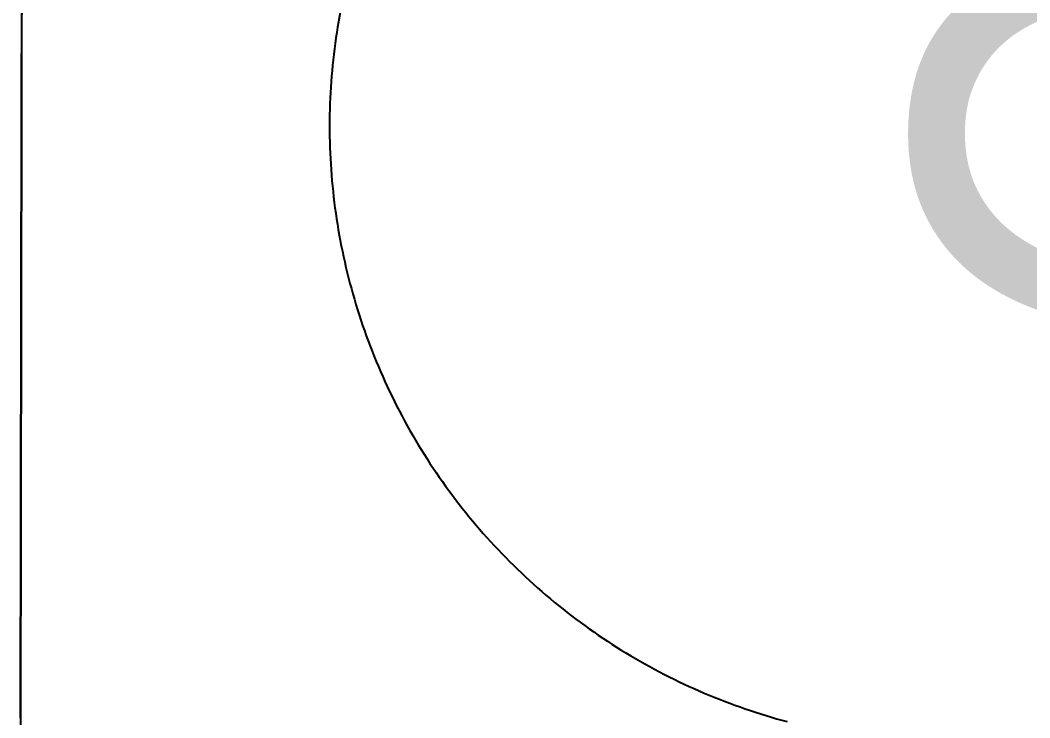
# Model space of a CAD drawing. Header units: metres. Extents: x -354 to -91, y 3 to 562.
# Drawn here: x -228.234 to -227.251, y 507.888 to 508.567 of the extents above; entities that cross this region are included whole.
import ezdxf

# ---------------------------------------------------------------- set-up
doc = ezdxf.new("R2010")
doc.units = ezdxf.units.M
doc.layers.add('A-ANNO-NOTE', color=7, linetype='Continuous', lineweight=9)
doc.layers.add('A-GENM', color=7, linetype='Continuous', lineweight=25)
doc.styles.add('Arial Narrow_2', font='ARIALN.TTF', dxfattribs={"height": 0.0025})

# ---------------------------------------------------------------- blocks, each defined once
blk = doc.blocks.new('CappingBeam_RS39A_CB04 - CappingBeam_RS39A_CB04-57951987-DRG-2873034 - CONSTRUCTION SEQUENCE STAGE A8')
at = {"layer": 'A-GENM', "color": 9, "true_color": 0xbebebe}
for p, q in [((108.53373, -4.96257), (108.71368, -4.91509)), ((108.34303, -5.01289), (108.53373, -4.96257)), ((108.15234, -5.06321), (108.34303, -5.01289)), ((107.96164, -5.11352), (108.15234, -5.06321))]:
    blk.add_line(p, q, dxfattribs=at)
at = {"layer": 'A-GENM', "color": 253, "true_color": 0xa3a3a3, "flags": 128}
blk.add_lwpolyline([(108.71368, -4.91509), (108.53373, -4.96257), (108.34303, -5.01289), (108.15234, -5.06321), (107.96164, -5.11352), (107.77095, -5.16384)], dxfattribs=at)
blk = doc.blocks.new('Foundations-Piles - Px-1200-66435318-DRG-2873034 - CONSTRUCTION SEQUENCE STAGE A8')
at = {"layer": 'A-GENM', "color": 9, "true_color": 0xbebebe}
for start, end in [(90, 98.18182), (90, 98.18182), (98.18182, 106.35235), (98.18182, 106.35235), (106.36364, 114.54545), (106.36364, 114.54545), (114.54545, 122.72727), (114.54545, 122.72727), (122.72727, 130.90909), (122.72727, 130.90909), (130.90909, 139.09091), (130.90909, 139.09091), (139.09091, 147.27273), (139.09091, 147.27273), (147.27273, 155.45455), (147.27273, 155.45455), (155.45455, 163.63636), (155.45455, 163.63636), (163.63636, 171.81818), (163.63636, 171.81818), (171.81818, 180), (171.81818, 180)]:
    blk.add_arc((0, 0), 0.6, start, end, dxfattribs=at)
blk = doc.blocks.new('T2DPAA-T2D-C3S-RS-M3D-100334_rvt-1-DRG-2873034 - CONSTRUCTION SEQUENCE STAGE A8')
at = {"layer": 'A-GENM', "color": 253, "lineweight": 25, "true_color": 0xa3a3a3, "rotation": 75.11694444444437}
for name, p in [('CappingBeam_RS39A_CB04 - CappingBeam_RS39A_CB04-57951987-DRG-2873034 - CONSTRUCTION SEQUENCE STAGE A8', (-1134.0578, 404.8616)), ('Foundations-Piles - Px-1200-66435318-DRG-2873034 - CONSTRUCTION SEQUENCE STAGE A8', (-1100.48517, 508.46413))]:
    blk.add_blockref(name, p, dxfattribs=at)
blk = doc.blocks.new('CS_Annot_Centreline Symbol1 - CS_Annot_Centreline Symbol-7988197-DRG-2873034 - CONSTRUCTION SEQUENCE STAGE A8')
at = {"layer": 'A-ANNO-NOTE', "char_height": 0.0025, "attachment_point": 1, "rotation": 180, "style": 'Arial Narrow_2'}
for s, insert, width in [('L', (0.0011466, -0.0032921), 0.00192405), ('C  ', (0.0025191, -0.004626), 0.004409281)]:
    blk.add_mtext(s, dxfattribs=dict(at, insert=insert, width=width))

msp = doc.modelspace()

# ---------------------------------------------------------------- block references
at = {"lineweight": 5}
msp.add_blockref('T2DPAA-T2D-C3S-RS-M3D-100334_rvt-1-DRG-2873034 - CONSTRUCTION SEQUENCE STAGE A8', (873.15239, 0), dxfattribs=at)
at = {"layer": 'A-ANNO-NOTE', "xscale": 200, "yscale": 200, "zscale": 200, "rotation": 269.9999999999306}
msp.add_blockref('CS_Annot_Centreline Symbol1 - CS_Annot_Centreline Symbol-7988197-DRG-2873034 - CONSTRUCTION SEQUENCE STAGE A8', (-226.43651, 508.73992), dxfattribs=at)

doc.saveas('drawing.dxf')
